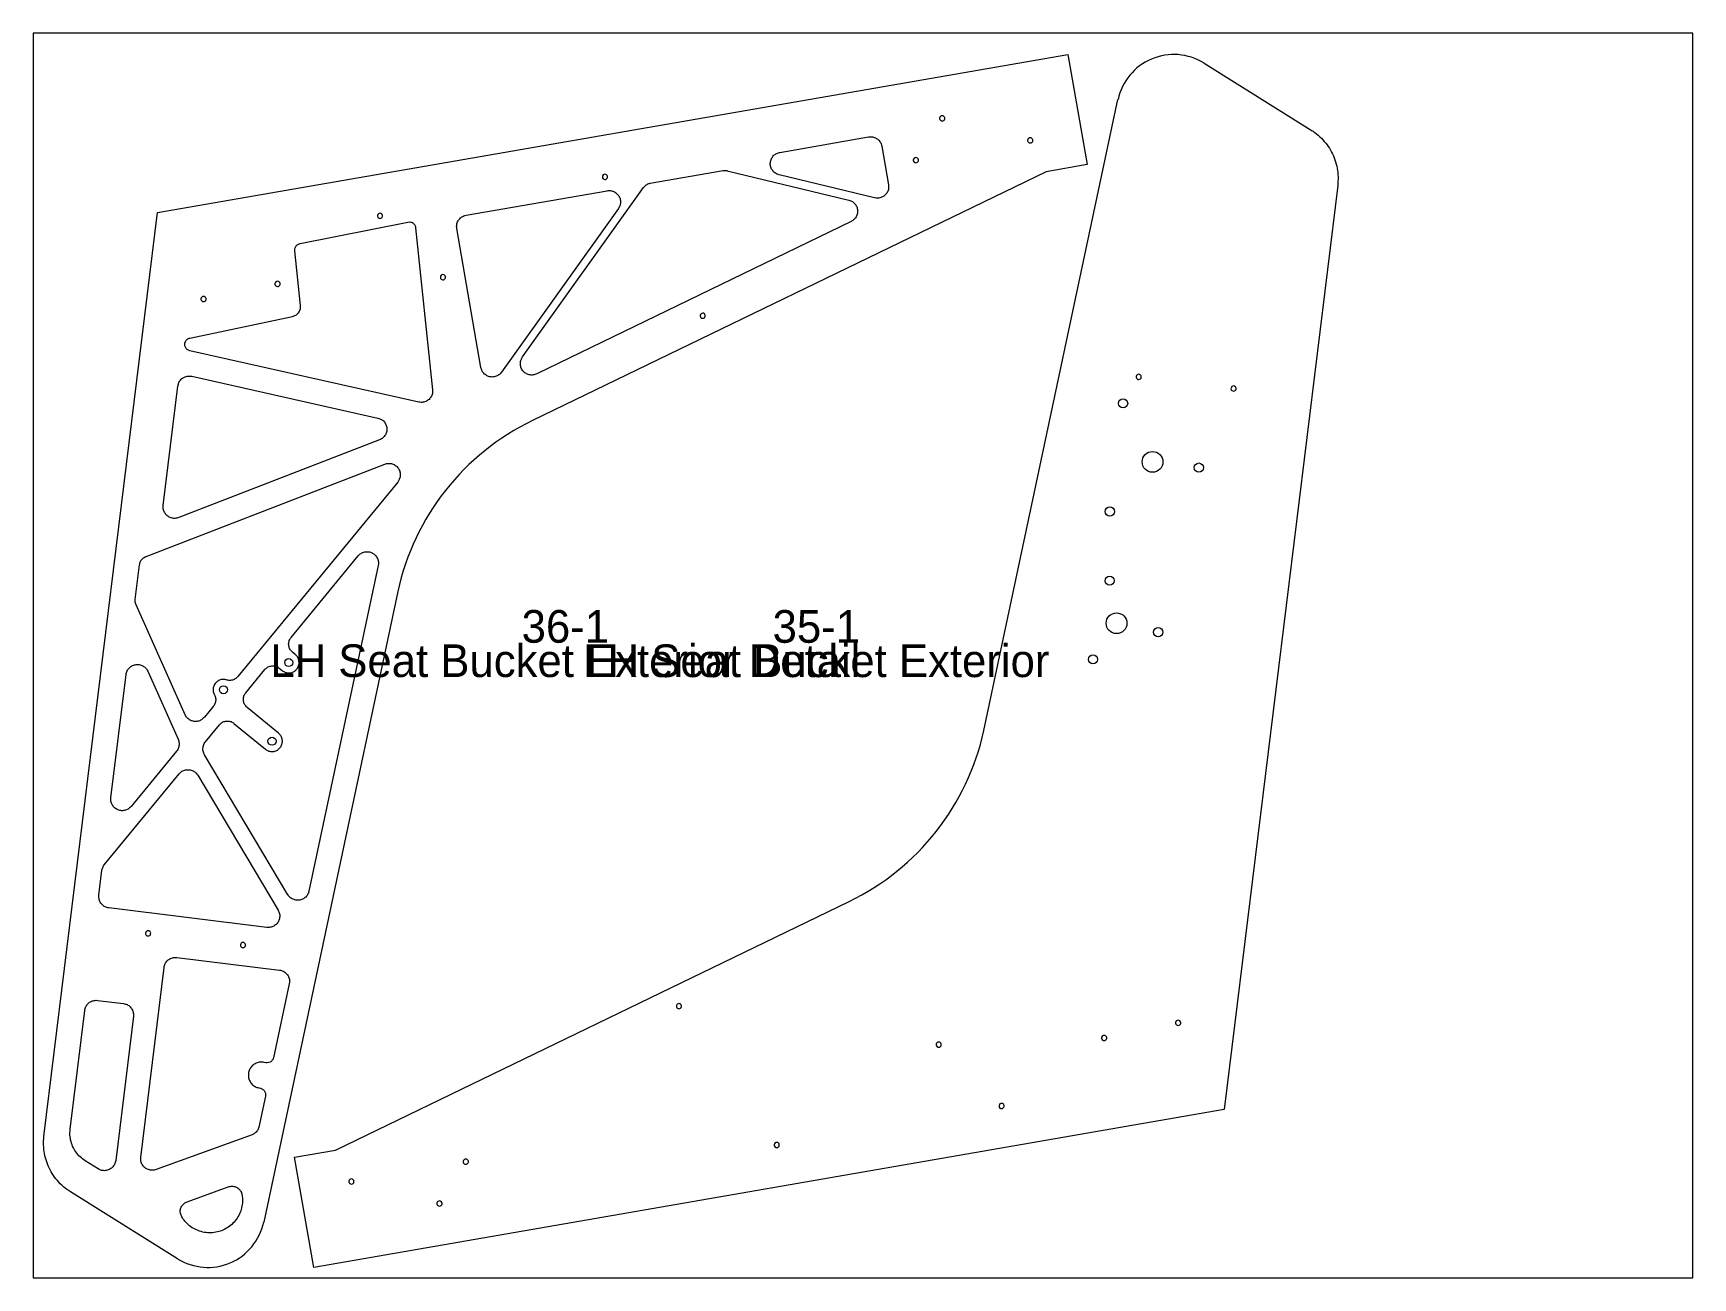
# Model space of a CAD drawing. Extents: x 0 to 40, y 0 to 30.
import ezdxf

# ---------------------------------------------------------------- set-up
doc = ezdxf.new("R2010")
doc.units = 0

msp = doc.modelspace()

# ---------------------------------------------------------------- linework, layer by layer
at = {"layer": 'Cut', "color": 5, "linetype": 'CONTINUOUS', "lineweight": 0}
for p, q in [((2.995, 25.681), (24.94, 29.487)), ((24.94, 29.487), (25.401, 26.831)), ((28.22, 29.278), (30.805, 27.663)), ((22.914, 13.192), (26.146, 28.398)), ((17.994, 27.126), (20.135, 27.499)), ((20.454, 27.275), (20.616, 26.347)), ((25.401, 26.831), (24.415, 26.66)), ((24.415, 26.66), (12.033, 20.664)), ((14.873, 26.384), (16.627, 26.689)), ((16.729, 26.686), (19.66, 25.978)), ((20.279, 26.032), (17.977, 26.587)), ((10.433, 25.611), (13.833, 26.203)), ((11.793, 22.196), (14.712, 26.283)), ((31.441, 26.329), (28.706, 4.056)), ((0.26, 3.408), (2.995, 25.681)), ((14.105, 25.771), (11.288, 21.828)), ((6.432, 24.928), (9.029, 25.448)), ((9.217, 25.31), (9.627, 21.406)), ((10.792, 21.941), (10.209, 25.292)), ((19.716, 25.463), (12.137, 21.788)), ((6.444, 23.44), (6.306, 24.757)), ((3.778, 22.652), (6.247, 23.169)), ((9.293, 21.108), (3.776, 22.344)), ((3.821, 21.729), (8.308, 20.724)), ((3.134, 18.614), (3.487, 21.494)), ((8.348, 20.198), (3.507, 18.323)), ((2.719, 17.385), (8.473, 19.613)), ((8.785, 19.181), (4.932, 14.491)), ((6.214, 15.432), (7.832, 17.401)), ((2.459, 16.353), (2.561, 17.182)), ((8.314, 17.169), (6.646, 9.319)), ((8.787, 16.546), (5.555, 1.339)), ((3.661, 13.572), (2.479, 16.22)), ((6.317, 15.024), (6.249, 15.08)), ((1.872, 11.568), (2.237, 14.541)), ((2.762, 14.62), (3.493, 12.981)), ((5.122, 14.102), (5.579, 14.659)), ((5.931, 14.694), (6, 14.637)), ((4.341, 13.773), (4.125, 13.51)), ((5.914, 13.128), (5.156, 13.75)), ((4.153, 12.923), (4.487, 13.33)), ((4.839, 13.364), (5.597, 12.741)), ((3.455, 12.694), (2.358, 11.359)), ((6.14, 9.235), (4.129, 12.607)), ((1.713, 9.954), (3.515, 12.147)), ((3.965, 12.114), (5.904, 8.861)), ((1.584, 9.222), (1.658, 9.825)), ((5.634, 8.447), (1.824, 8.915)), ((7.285, 3.077), (19.667, 9.073)), ((3.462, 7.722), (5.936, 7.418)), ((2.593, 2.902), (3.155, 7.482)), ((6.172, 7.087), (5.793, 5.306)), ((0.891, 3.584), (1.243, 6.447)), ((1.55, 6.687), (2.175, 6.61)), ((2.415, 6.303), (1.988, 2.825)), ((5.606, 5.185), (5.568, 5.193)), ((5.437, 4.577), (5.475, 4.569)), ((5.597, 4.382), (5.437, 3.632)), ((28.706, 4.056), (6.761, 0.25)), ((5.278, 3.449), (2.96, 2.609)), ((1.569, 2.624), (1.256, 2.82)), ((6.3, 2.906), (7.285, 3.077)), ((6.761, 0.25), (6.3, 2.906)), ((3.481, 0.459), (0.896, 2.074)), ((3.71, 1.834), (4.703, 2.194))]:
    msp.add_line(p, q, dxfattribs=at)
for centre, radius in [((26.269, 21.077), 0.11), ((26.978, 19.667), 0.25), ((28.094, 19.53), 0.11), ((25.949, 18.471), 0.11), ((25.945, 16.803), 0.11), ((26.111, 15.777), 0.25), ((27.115, 15.563), 0.11), ((6.159, 14.83), 0.0967), ((25.542, 14.907), 0.11), ((4.586, 14.174), 0.0967), ((5.756, 12.934), 0.0967)]:
    msp.add_circle(centre, radius, dxfattribs=at)
for centre, radius, start, end in [((27.491, 28.112), 1.375, 58, 168), ((14.649, 15.264), 6, 115.8387, 167.6649), ((17.052, 14.473), 6, 295.8387, 347.6649), ((4.21, 1.625), 1.375, 238, 348)]:
    msp.add_arc(centre, radius, start, end, dxfattribs=at)
for points, knots in [([(21.847, 27.954), (21.849, 27.969), (21.863, 27.997), (21.907, 28.015), (21.952, 27.999), (21.976, 27.958), (21.967, 27.911), (21.929, 27.882), (21.882, 27.884), (21.85, 27.915), (21.845, 27.942), (21.847, 27.954)], [0, 0, 0, 0, 0.113505, 0.22701, 0.340514, 0.454019, 0.567524, 0.681029, 0.794534, 0.908038, 1, 1, 1, 1]), ([(30.805, 27.663), (30.833, 27.644), (30.92, 27.587), (31.051, 27.473), (31.188, 27.315), (31.298, 27.138), (31.381, 26.947), (31.434, 26.745), (31.457, 26.537), (31.446, 26.398), (31.441, 26.329)], [0, 0, 0, 0, 0.065956, 0.199391, 0.332826, 0.466261, 0.599696, 0.73313, 0.866565, 1, 1, 1, 1]), ([(20.135, 27.499), (20.166, 27.501), (20.229, 27.506), (20.318, 27.473), (20.392, 27.414), (20.437, 27.344), (20.449, 27.294), (20.454, 27.275)], [0, 0, 0, 0, 0.21539, 0.43078, 0.64617, 0.86156, 1, 1, 1, 1]), ([(23.968, 27.425), (23.97, 27.439), (23.985, 27.467), (24.029, 27.485), (24.074, 27.469), (24.098, 27.428), (24.089, 27.381), (24.051, 27.352), (24.004, 27.354), (23.971, 27.385), (23.967, 27.413), (23.968, 27.425)], [0, 0, 0, 0, 0.113505, 0.22701, 0.340514, 0.454019, 0.567524, 0.681029, 0.794534, 0.908038, 1, 1, 1, 1]), ([(17.977, 26.587), (17.947, 26.597), (17.888, 26.618), (17.819, 26.684), (17.774, 26.767), (17.76, 26.86), (17.778, 26.953), (17.826, 27.035), (17.898, 27.096), (17.959, 27.12), (17.992, 27.126), (17.994, 27.126)], [0, 0, 0, 0, 0.123855, 0.24771, 0.371566, 0.495421, 0.619276, 0.743131, 0.866987, 0.990842, 1, 1, 1, 1]), ([(21.212, 26.946), (21.214, 26.961), (21.228, 26.989), (21.272, 27.007), (21.317, 26.991), (21.341, 26.95), (21.332, 26.903), (21.294, 26.874), (21.247, 26.876), (21.215, 26.907), (21.21, 26.935), (21.212, 26.946)], [0, 0, 0, 0, 0.113505, 0.22701, 0.340514, 0.454019, 0.567524, 0.681029, 0.794534, 0.908038, 1, 1, 1, 1]), ([(13.718, 26.545), (13.72, 26.559), (13.734, 26.587), (13.779, 26.605), (13.824, 26.589), (13.847, 26.548), (13.838, 26.501), (13.801, 26.472), (13.753, 26.474), (13.721, 26.505), (13.717, 26.533), (13.718, 26.545)], [0, 0, 0, 0, 0.113505, 0.22701, 0.340514, 0.454019, 0.567524, 0.681029, 0.794534, 0.908038, 1, 1, 1, 1]), ([(16.627, 26.689), (16.657, 26.691), (16.691, 26.694), (16.724, 26.687), (16.729, 26.686)], [0, 0, 0, 0, 0.868469, 1, 1, 1, 1]), ([(13.833, 26.203), (13.865, 26.205), (13.927, 26.21), (14.017, 26.177), (14.09, 26.118), (14.141, 26.038), (14.161, 25.946), (14.151, 25.851), (14.12, 25.798), (14.105, 25.771)], [0, 0, 0, 0, 0.143211, 0.286422, 0.429633, 0.572845, 0.716056, 0.859267, 1, 1, 1, 1]), ([(14.712, 26.283), (14.732, 26.305), (14.771, 26.349), (14.833, 26.376), (14.867, 26.382), (14.873, 26.384)], [0, 0, 0, 0, 0.45648, 0.912959, 1, 1, 1, 1]), ([(20.616, 26.347), (20.618, 26.316), (20.622, 26.253), (20.59, 26.164), (20.531, 26.09), (20.451, 26.04), (20.363, 26.019), (20.306, 26.027), (20.279, 26.032)], [0, 0, 0, 0, 0.17093, 0.34186, 0.51279, 0.68372, 0.85465, 1, 1, 1, 1]), ([(8.299, 25.605), (8.301, 25.619), (8.315, 25.648), (8.36, 25.665), (8.404, 25.649), (8.428, 25.608), (8.419, 25.562), (8.382, 25.532), (8.334, 25.535), (8.302, 25.565), (8.297, 25.593), (8.299, 25.605)], [0, 0, 0, 0, 0.113505, 0.22701, 0.340514, 0.454019, 0.567524, 0.681029, 0.794534, 0.908038, 1, 1, 1, 1]), ([(10.209, 25.292), (10.207, 25.324), (10.202, 25.386), (10.235, 25.476), (10.294, 25.549), (10.364, 25.595), (10.414, 25.606), (10.433, 25.611)], [0, 0, 0, 0, 0.2153899, 0.4307798, 0.6461697, 0.8615596, 1, 1, 1, 1]), ([(19.66, 25.978), (19.69, 25.968), (19.749, 25.948), (19.818, 25.882), (19.862, 25.799), (19.876, 25.705), (19.859, 25.612), (19.811, 25.53), (19.757, 25.484), (19.723, 25.466), (19.716, 25.463)], [0, 0, 0, 0, 0.137938, 0.275875, 0.413813, 0.551751, 0.689688, 0.827626, 0.965564, 1, 1, 1, 1]), ([(9.029, 25.448), (9.053, 25.45), (9.1, 25.453), (9.165, 25.418), (9.206, 25.366), (9.214, 25.327), (9.217, 25.31)], [0, 0, 0, 0, 0.26913, 0.53826, 0.807391, 1, 1, 1, 1]), ([(6.306, 24.757), (6.307, 24.78), (6.308, 24.828), (6.349, 24.889), (6.395, 24.919), (6.425, 24.926), (6.432, 24.928)], [0, 0, 0, 0, 0.3030594, 0.6061187, 0.9091781, 1, 1, 1, 1]), ([(5.828, 23.965), (5.83, 23.98), (5.844, 24.008), (5.888, 24.025), (5.933, 24.01), (5.957, 23.969), (5.948, 23.922), (5.91, 23.893), (5.863, 23.895), (5.831, 23.926), (5.826, 23.953), (5.828, 23.965)], [0, 0, 0, 0, 0.113505, 0.22701, 0.340514, 0.454019, 0.567524, 0.681029, 0.794534, 0.908038, 1, 1, 1, 1]), ([(9.813, 24.126), (9.815, 24.14), (9.83, 24.168), (9.874, 24.186), (9.919, 24.17), (9.942, 24.129), (9.933, 24.082), (9.896, 24.053), (9.849, 24.055), (9.816, 24.086), (9.812, 24.114), (9.813, 24.126)], [0, 0, 0, 0, 0.113505, 0.22701, 0.340514, 0.454019, 0.567524, 0.681029, 0.794534, 0.908038, 1, 1, 1, 1]), ([(4.042, 23.599), (4.044, 23.614), (4.058, 23.642), (4.103, 23.659), (4.147, 23.644), (4.171, 23.603), (4.162, 23.556), (4.125, 23.527), (4.077, 23.529), (4.045, 23.56), (4.04, 23.587), (4.042, 23.599)], [0, 0, 0, 0, 0.113505, 0.22701, 0.340514, 0.454019, 0.567524, 0.681029, 0.794534, 0.908038, 1, 1, 1, 1]), ([(6.247, 23.169), (6.275, 23.178), (6.332, 23.197), (6.399, 23.259), (6.44, 23.339), (6.448, 23.403), (6.445, 23.436), (6.444, 23.44)], [0, 0, 0, 0, 0.241909, 0.483818, 0.725727, 0.967636, 1, 1, 1, 1]), ([(16.076, 23.197), (16.078, 23.212), (16.092, 23.24), (16.136, 23.257), (16.181, 23.242), (16.205, 23.201), (16.196, 23.154), (16.158, 23.125), (16.111, 23.127), (16.079, 23.158), (16.074, 23.185), (16.076, 23.197)], [0, 0, 0, 0, 0.113505, 0.22701, 0.340514, 0.454019, 0.567524, 0.681029, 0.794534, 0.908038, 1, 1, 1, 1]), ([(3.776, 22.344), (3.754, 22.352), (3.709, 22.369), (3.664, 22.427), (3.648, 22.497), (3.663, 22.568), (3.708, 22.624), (3.753, 22.646), (3.777, 22.652), (3.778, 22.652)], [0, 0, 0, 0, 0.165074, 0.330148, 0.495222, 0.660296, 0.825371, 0.990445, 1, 1, 1, 1]), ([(12.137, 21.788), (12.108, 21.777), (12.049, 21.755), (11.954, 21.762), (11.867, 21.798), (11.797, 21.861), (11.751, 21.945), (11.736, 22.038), (11.751, 22.126), (11.78, 22.174), (11.793, 22.196)], [0, 0, 0, 0, 0.128058, 0.256117, 0.384175, 0.512234, 0.640292, 0.768351, 0.896409, 1, 1, 1, 1]), ([(3.487, 21.494), (3.494, 21.524), (3.508, 21.585), (3.565, 21.661), (3.643, 21.715), (3.732, 21.74), (3.792, 21.733), (3.821, 21.729)], [0, 0, 0, 0, 0.202769, 0.405538, 0.608308, 0.811077, 1, 1, 1, 1]), ([(11.288, 21.828), (11.267, 21.804), (11.226, 21.757), (11.139, 21.718), (11.046, 21.708), (10.953, 21.73), (10.874, 21.781), (10.816, 21.854), (10.8, 21.912), (10.792, 21.941)], [0, 0, 0, 0, 0.1440758, 0.2881515, 0.4322273, 0.576303, 0.7203788, 0.8644546, 1, 1, 1, 1]), ([(26.707, 21.708), (26.705, 21.693), (26.691, 21.665), (26.646, 21.647), (26.601, 21.663), (26.578, 21.704), (26.587, 21.751), (26.624, 21.78), (26.672, 21.778), (26.704, 21.747), (26.708, 21.72), (26.707, 21.708)], [0, 0, 0, 0, 0.113505, 0.22701, 0.340514, 0.454019, 0.567524, 0.681029, 0.794534, 0.908038, 1, 1, 1, 1]), ([(9.627, 21.406), (9.628, 21.375), (9.628, 21.312), (9.589, 21.225), (9.526, 21.155), (9.442, 21.111), (9.361, 21.097), (9.311, 21.105), (9.293, 21.108)], [0, 0, 0, 0, 0.178466, 0.356931, 0.535397, 0.713863, 0.892329, 1, 1, 1, 1]), ([(28.993, 21.427), (28.991, 21.412), (28.977, 21.384), (28.932, 21.367), (28.887, 21.382), (28.864, 21.424), (28.873, 21.47), (28.91, 21.5), (28.958, 21.497), (28.99, 21.466), (28.994, 21.439), (28.993, 21.427)], [0, 0, 0, 0, 0.113505, 0.22701, 0.340514, 0.454019, 0.567524, 0.681029, 0.794534, 0.908038, 1, 1, 1, 1]), ([(8.308, 20.724), (8.338, 20.714), (8.397, 20.694), (8.468, 20.63), (8.513, 20.547), (8.529, 20.454), (8.513, 20.36), (8.466, 20.278), (8.406, 20.224), (8.363, 20.205), (8.348, 20.198)], [0, 0, 0, 0, 0.132607, 0.265213, 0.39782, 0.530427, 0.663034, 0.79564, 0.928247, 1, 1, 1, 1]), ([(8.473, 19.613), (8.503, 19.621), (8.563, 19.638), (8.657, 19.623), (8.741, 19.58), (8.806, 19.511), (8.845, 19.425), (8.852, 19.331), (8.83, 19.245), (8.799, 19.2), (8.785, 19.181)], [0, 0, 0, 0, 0.128764, 0.257529, 0.386293, 0.515058, 0.643822, 0.772587, 0.901351, 1, 1, 1, 1]), ([(3.507, 18.323), (3.476, 18.315), (3.416, 18.298), (3.322, 18.313), (3.238, 18.356), (3.173, 18.425), (3.135, 18.511), (3.129, 18.577), (3.133, 18.611), (3.134, 18.614)], [0, 0, 0, 0, 0.164101, 0.328203, 0.492304, 0.656405, 0.820506, 0.984608, 1, 1, 1, 1]), ([(2.561, 17.182), (2.568, 17.211), (2.581, 17.269), (2.638, 17.341), (2.69, 17.374), (2.718, 17.385), (2.719, 17.385)], [0, 0, 0, 0, 0.3293058, 0.6586115, 0.9879173, 1, 1, 1, 1]), ([(7.832, 17.401), (7.854, 17.423), (7.898, 17.467), (7.988, 17.501), (8.082, 17.504), (8.172, 17.476), (8.248, 17.42), (8.301, 17.341), (8.325, 17.253), (8.318, 17.195), (8.314, 17.169)], [0, 0, 0, 0, 0.127073, 0.254146, 0.38122, 0.508293, 0.635366, 0.762439, 0.889512, 1, 1, 1, 1]), ([(2.479, 16.22), (2.469, 16.249), (2.455, 16.292), (2.458, 16.337), (2.459, 16.353)], [0, 0, 0, 0, 0.655053, 1, 1, 1, 1]), ([(6.249, 15.08), (6.228, 15.101), (6.186, 15.144), (6.156, 15.23), (6.156, 15.319), (6.182, 15.388), (6.207, 15.422), (6.214, 15.432)], [0, 0, 0, 0, 0.226168, 0.452335, 0.678503, 0.904671, 1, 1, 1, 1]), ([(6, 14.637), (6.025, 14.621), (6.074, 14.588), (6.165, 14.575), (6.253, 14.593), (6.33, 14.641), (6.385, 14.712), (6.412, 14.798), (6.407, 14.888), (6.374, 14.968), (6.335, 15.006), (6.317, 15.024)], [0, 0, 0, 0, 0.113114, 0.226228, 0.339341, 0.452455, 0.565569, 0.678683, 0.791797, 0.90491, 1, 1, 1, 1]), ([(2.237, 14.541), (2.244, 14.572), (2.257, 14.633), (2.315, 14.709), (2.392, 14.763), (2.484, 14.787), (2.578, 14.78), (2.665, 14.742), (2.728, 14.685), (2.752, 14.639), (2.762, 14.62)], [0, 0, 0, 0, 0.130162, 0.260325, 0.390487, 0.52065, 0.650812, 0.780975, 0.911137, 1, 1, 1, 1]), ([(4.662, 14.412), (4.633, 14.418), (4.575, 14.43), (4.486, 14.409), (4.411, 14.36), (4.357, 14.287), (4.332, 14.201), (4.337, 14.118), (4.358, 14.072), (4.367, 14.053)], [0, 0, 0, 0, 0.148821, 0.297642, 0.446463, 0.595284, 0.744106, 0.892927, 1, 1, 1, 1]), ([(4.932, 14.491), (4.91, 14.47), (4.868, 14.428), (4.782, 14.399), (4.711, 14.398), (4.672, 14.409), (4.662, 14.412)], [0, 0, 0, 0, 0.297577, 0.595155, 0.892732, 1, 1, 1, 1]), ([(5.579, 14.659), (5.6, 14.68), (5.643, 14.722), (5.729, 14.752), (5.819, 14.751), (5.888, 14.726), (5.921, 14.701), (5.931, 14.694)], [0, 0, 0, 0, 0.226168, 0.452335, 0.678503, 0.904671, 1, 1, 1, 1]), ([(4.367, 14.053), (4.379, 14.025), (4.402, 13.971), (4.398, 13.88), (4.372, 13.813), (4.348, 13.781), (4.341, 13.773)], [0, 0, 0, 0, 0.297577, 0.595155, 0.892732, 1, 1, 1, 1]), ([(5.156, 13.75), (5.135, 13.772), (5.093, 13.814), (5.064, 13.9), (5.064, 13.99), (5.089, 14.059), (5.114, 14.092), (5.122, 14.102)], [0, 0, 0, 0, 0.226168, 0.452335, 0.678503, 0.904671, 1, 1, 1, 1]), ([(4.125, 13.51), (4.103, 13.488), (4.059, 13.444), (3.969, 13.41), (3.875, 13.406), (3.785, 13.434), (3.709, 13.491), (3.673, 13.544), (3.661, 13.572), (3.661, 13.572)], [0, 0, 0, 0, 0.166396, 0.332792, 0.499188, 0.665584, 0.831979, 0.998375, 1, 1, 1, 1]), ([(4.487, 13.33), (4.508, 13.351), (4.55, 13.393), (4.637, 13.422), (4.726, 13.422), (4.795, 13.397), (4.829, 13.372), (4.839, 13.364)], [0, 0, 0, 0, 0.226168, 0.452335, 0.678503, 0.904671, 1, 1, 1, 1]), ([(3.493, 12.981), (3.503, 12.951), (3.523, 12.892), (3.513, 12.797), (3.484, 12.732), (3.46, 12.7), (3.455, 12.694)], [0, 0, 0, 0, 0.305496, 0.610993, 0.916489, 1, 1, 1, 1]), ([(4.129, 12.607), (4.116, 12.635), (4.089, 12.692), (4.088, 12.787), (4.112, 12.867), (4.141, 12.908), (4.153, 12.923)], [0, 0, 0, 0, 0.276047, 0.552094, 0.828141, 1, 1, 1, 1]), ([(5.597, 12.741), (5.622, 12.725), (5.671, 12.692), (5.762, 12.679), (5.85, 12.697), (5.927, 12.745), (5.982, 12.816), (6.009, 12.902), (6.004, 12.992), (5.971, 13.072), (5.932, 13.11), (5.914, 13.128)], [0, 0, 0, 0, 0.113114, 0.226228, 0.339341, 0.452455, 0.565569, 0.678683, 0.791797, 0.90491, 1, 1, 1, 1]), ([(3.515, 12.147), (3.537, 12.169), (3.582, 12.214), (3.671, 12.247), (3.765, 12.251), (3.855, 12.223), (3.924, 12.173), (3.953, 12.131), (3.965, 12.114)], [0, 0, 0, 0, 0.176588, 0.353176, 0.529763, 0.706351, 0.882939, 1, 1, 1, 1]), ([(2.358, 11.359), (2.336, 11.337), (2.292, 11.293), (2.202, 11.26), (2.108, 11.256), (2.018, 11.284), (1.942, 11.341), (1.889, 11.419), (1.868, 11.499), (1.871, 11.549), (1.872, 11.568)], [0, 0, 0, 0, 0.131364, 0.262727, 0.394091, 0.525454, 0.656818, 0.788181, 0.919545, 1, 1, 1, 1]), ([(1.658, 9.825), (1.664, 9.855), (1.674, 9.901), (1.702, 9.94), (1.713, 9.954)], [0, 0, 0, 0, 0.6275125, 1, 1, 1, 1]), ([(1.824, 8.915), (1.793, 8.921), (1.732, 8.935), (1.656, 8.993), (1.603, 9.07), (1.58, 9.151), (1.583, 9.202), (1.584, 9.222)], [0, 0, 0, 0, 0.21539, 0.43078, 0.64617, 0.86156, 1, 1, 1, 1]), ([(6.646, 9.319), (6.637, 9.289), (6.618, 9.23), (6.554, 9.159), (6.472, 9.112), (6.378, 9.095), (6.285, 9.111), (6.202, 9.156), (6.158, 9.205), (6.141, 9.233), (6.14, 9.235)], [0, 0, 0, 0, 0.141345, 0.28269, 0.424035, 0.56538, 0.706725, 0.848069, 0.989414, 1, 1, 1, 1]), ([(5.904, 8.861), (5.917, 8.833), (5.944, 8.777), (5.945, 8.681), (5.917, 8.591), (5.86, 8.515), (5.781, 8.464), (5.702, 8.442), (5.652, 8.446), (5.634, 8.447)], [0, 0, 0, 0, 0.151693, 0.303385, 0.455078, 0.60677, 0.758463, 0.910156, 1, 1, 1, 1]), ([(2.708, 8.31), (2.71, 8.325), (2.724, 8.353), (2.768, 8.371), (2.813, 8.355), (2.837, 8.314), (2.828, 8.267), (2.791, 8.238), (2.743, 8.24), (2.711, 8.271), (2.706, 8.298), (2.708, 8.31)], [0, 0, 0, 0, 0.113505, 0.22701, 0.340514, 0.454019, 0.567524, 0.681029, 0.794534, 0.908038, 1, 1, 1, 1]), ([(4.994, 8.029), (4.996, 8.044), (5.01, 8.072), (5.054, 8.09), (5.099, 8.074), (5.123, 8.033), (5.114, 7.986), (5.076, 7.957), (5.029, 7.959), (4.997, 7.99), (4.992, 8.018), (4.994, 8.029)], [0, 0, 0, 0, 0.113505, 0.22701, 0.340514, 0.454019, 0.567524, 0.681029, 0.794534, 0.908038, 1, 1, 1, 1]), ([(3.155, 7.482), (3.162, 7.512), (3.175, 7.573), (3.233, 7.65), (3.31, 7.703), (3.391, 7.726), (3.442, 7.723), (3.462, 7.722)], [0, 0, 0, 0, 0.21539, 0.43078, 0.64617, 0.86156, 1, 1, 1, 1]), ([(5.936, 7.418), (5.966, 7.411), (6.027, 7.397), (6.103, 7.34), (6.157, 7.263), (6.182, 7.174), (6.175, 7.115), (6.172, 7.087)], [0, 0, 0, 0, 0.204099, 0.408197, 0.612296, 0.816395, 1, 1, 1, 1]), ([(1.243, 6.447), (1.25, 6.478), (1.264, 6.539), (1.321, 6.615), (1.398, 6.668), (1.479, 6.691), (1.53, 6.688), (1.55, 6.687)], [0, 0, 0, 0, 0.21539, 0.43078, 0.64617, 0.86156, 1, 1, 1, 1]), ([(2.175, 6.61), (2.206, 6.604), (2.267, 6.59), (2.343, 6.532), (2.396, 6.455), (2.419, 6.374), (2.416, 6.323), (2.415, 6.303)], [0, 0, 0, 0, 0.2153899, 0.4307798, 0.6461697, 0.8615596, 1, 1, 1, 1]), ([(15.625, 6.54), (15.623, 6.525), (15.609, 6.497), (15.564, 6.48), (15.52, 6.495), (15.496, 6.537), (15.505, 6.583), (15.542, 6.613), (15.59, 6.61), (15.622, 6.579), (15.627, 6.552), (15.625, 6.54)], [0, 0, 0, 0, 0.113505, 0.22701, 0.340514, 0.454019, 0.567524, 0.681029, 0.794534, 0.908038, 1, 1, 1, 1]), ([(27.659, 6.138), (27.657, 6.124), (27.642, 6.095), (27.598, 6.078), (27.553, 6.093), (27.53, 6.135), (27.539, 6.181), (27.576, 6.211), (27.624, 6.208), (27.656, 6.177), (27.66, 6.15), (27.659, 6.138)], [0, 0, 0, 0, 0.113505, 0.22701, 0.340514, 0.454019, 0.567524, 0.681029, 0.794534, 0.908038, 1, 1, 1, 1]), ([(21.887, 5.612), (21.886, 5.597), (21.871, 5.569), (21.827, 5.551), (21.782, 5.567), (21.758, 5.608), (21.767, 5.655), (21.805, 5.684), (21.852, 5.682), (21.884, 5.651), (21.889, 5.624), (21.887, 5.612)], [0, 0, 0, 0, 0.113505, 0.22701, 0.340514, 0.454019, 0.567524, 0.681029, 0.794534, 0.908038, 1, 1, 1, 1]), ([(25.873, 5.772), (25.871, 5.758), (25.857, 5.729), (25.812, 5.712), (25.768, 5.727), (25.744, 5.769), (25.753, 5.815), (25.79, 5.845), (25.838, 5.842), (25.87, 5.811), (25.875, 5.784), (25.873, 5.772)], [0, 0, 0, 0, 0.113505, 0.22701, 0.340514, 0.454019, 0.567524, 0.681029, 0.794534, 0.908038, 1, 1, 1, 1]), ([(5.793, 5.306), (5.785, 5.284), (5.769, 5.239), (5.712, 5.194), (5.653, 5.178), (5.618, 5.183), (5.606, 5.185)], [0, 0, 0, 0, 0.285044, 0.570088, 0.855132, 1, 1, 1, 1]), ([(5.568, 5.193), (5.535, 5.197), (5.468, 5.205), (5.371, 5.176), (5.286, 5.121), (5.223, 5.042), (5.188, 4.948), (5.184, 4.847), (5.212, 4.75), (5.268, 4.666), (5.346, 4.604), (5.407, 4.586), (5.437, 4.577)], [0, 0, 0, 0, 0.100758, 0.201516, 0.302274, 0.403031, 0.503789, 0.604547, 0.705305, 0.806063, 0.906821, 1, 1, 1, 1]), ([(5.475, 4.569), (5.498, 4.561), (5.542, 4.545), (5.588, 4.487), (5.603, 4.429), (5.598, 4.394), (5.597, 4.382)], [0, 0, 0, 0, 0.285044, 0.570088, 0.855132, 1, 1, 1, 1]), ([(23.402, 4.133), (23.4, 4.118), (23.385, 4.09), (23.341, 4.072), (23.296, 4.088), (23.273, 4.129), (23.282, 4.176), (23.319, 4.205), (23.367, 4.203), (23.399, 4.172), (23.403, 4.144), (23.402, 4.133)], [0, 0, 0, 0, 0.113505, 0.22701, 0.340514, 0.454019, 0.567524, 0.681029, 0.794534, 0.908038, 1, 1, 1, 1]), ([(5.437, 3.632), (5.428, 3.604), (5.41, 3.547), (5.35, 3.483), (5.301, 3.46), (5.278, 3.449)], [0, 0, 0, 0, 0.350425, 0.700851, 1, 1, 1, 1]), ([(0.896, 2.074), (0.867, 2.093), (0.781, 2.15), (0.649, 2.264), (0.513, 2.422), (0.402, 2.599), (0.32, 2.791), (0.267, 2.992), (0.244, 3.2), (0.254, 3.339), (0.26, 3.408)], [0, 0, 0, 0, 0.065956, 0.199391, 0.332826, 0.466261, 0.599696, 0.73313, 0.866565, 1, 1, 1, 1]), ([(1.256, 2.82), (1.213, 2.85), (1.127, 2.911), (1.024, 3.033), (0.946, 3.17), (0.898, 3.321), (0.881, 3.461), (0.889, 3.549), (0.891, 3.584)], [0, 0, 0, 0, 0.176349, 0.352698, 0.529047, 0.705396, 0.881745, 1, 1, 1, 1]), ([(17.983, 3.193), (17.981, 3.178), (17.966, 3.15), (17.922, 3.132), (17.877, 3.148), (17.854, 3.189), (17.863, 3.236), (17.9, 3.265), (17.948, 3.263), (17.98, 3.232), (17.984, 3.205), (17.983, 3.193)], [0, 0, 0, 0, 0.113505, 0.22701, 0.340514, 0.454019, 0.567524, 0.681029, 0.794534, 0.908038, 1, 1, 1, 1]), ([(1.988, 2.825), (1.981, 2.794), (1.968, 2.733), (1.91, 2.657), (1.833, 2.603), (1.741, 2.579), (1.648, 2.584), (1.595, 2.611), (1.569, 2.624)], [0, 0, 0, 0, 0.168615, 0.337229, 0.505844, 0.674458, 0.843073, 1, 1, 1, 1]), ([(2.96, 2.609), (2.93, 2.601), (2.869, 2.586), (2.775, 2.603), (2.692, 2.648), (2.629, 2.718), (2.592, 2.805), (2.589, 2.869), (2.593, 2.901), (2.593, 2.902)], [0, 0, 0, 0, 0.1658669, 0.3317338, 0.4976007, 0.6634676, 0.8293345, 0.9952014, 1, 1, 1, 1]), ([(10.489, 2.791), (10.487, 2.776), (10.473, 2.748), (10.428, 2.73), (10.384, 2.746), (10.36, 2.787), (10.369, 2.834), (10.406, 2.863), (10.454, 2.861), (10.486, 2.83), (10.491, 2.803), (10.489, 2.791)], [0, 0, 0, 0, 0.113505, 0.22701, 0.340514, 0.454019, 0.567524, 0.681029, 0.794534, 0.908038, 1, 1, 1, 1]), ([(4.703, 2.194), (4.732, 2.201), (4.79, 2.215), (4.88, 2.197), (4.956, 2.151), (5.013, 2.082), (5.028, 2.026), (5.035, 1.999)], [0, 0, 0, 0, 0.2023, 0.404599, 0.606899, 0.809198, 1, 1, 1, 1]), ([(7.732, 2.313), (7.73, 2.298), (7.716, 2.27), (7.672, 2.252), (7.627, 2.268), (7.603, 2.309), (7.612, 2.356), (7.65, 2.385), (7.697, 2.383), (7.729, 2.352), (7.734, 2.325), (7.732, 2.313)], [0, 0, 0, 0, 0.113505, 0.22701, 0.340514, 0.454019, 0.567524, 0.681029, 0.794534, 0.908038, 1, 1, 1, 1]), ([(3.58, 1.472), (3.568, 1.499), (3.543, 1.553), (3.544, 1.644), (3.576, 1.728), (3.633, 1.797), (3.685, 1.822), (3.71, 1.834)], [0, 0, 0, 0, 0.2023, 0.404599, 0.606899, 0.809198, 1, 1, 1, 1]), ([(5.035, 1.999), (5.041, 1.947), (5.052, 1.842), (5.028, 1.685), (4.976, 1.536), (4.895, 1.4), (4.788, 1.283), (4.66, 1.189), (4.516, 1.123), (4.362, 1.086), (4.204, 1.081), (4.048, 1.108), (3.9, 1.165), (3.767, 1.25), (3.658, 1.354), (3.605, 1.435), (3.58, 1.472)], [0, 0, 0, 0, 0.072233, 0.144467, 0.2167, 0.288933, 0.361167, 0.4334, 0.505633, 0.577867, 0.6501, 0.722334, 0.794567, 0.8668, 0.939034, 1, 1, 1, 1]), ([(9.854, 1.783), (9.852, 1.768), (9.838, 1.74), (9.793, 1.723), (9.749, 1.738), (9.725, 1.779), (9.734, 1.826), (9.771, 1.855), (9.819, 1.853), (9.851, 1.822), (9.856, 1.795), (9.854, 1.783)], [0, 0, 0, 0, 0.113505, 0.22701, 0.340514, 0.454019, 0.567524, 0.681029, 0.794534, 0.908038, 1, 1, 1, 1])]:
    msp.add_open_spline(points, degree=3, knots=knots, dxfattribs=at)
at = {"layer": 'Sheet', "color": 0, "linetype": 'CONTINUOUS', "lineweight": 0}
for p, q in [((40, 30), (0, 30)), ((0, 30), (0, 0)), ((40, 0), (40, 30)), ((0, 0), (40, 0))]:
    msp.add_line(p, q, dxfattribs=at)

# ---------------------------------------------------------------- texts
at = {"layer": 'PartID', "color": 30, "linetype": 'CONTINUOUS', "lineweight": 0, "char_height": 0.7874, "attachment_point": 5}
for s, insert in [('LH Seat Bucket Exterior Detail', (12.826, 14.869)), ('LH Seat Bucket Exterior', (18.875, 14.868))]:
    msp.add_mtext(s, dxfattribs=dict(at, insert=insert))
at = {"layer": 'PartIndex', "color": 30, "linetype": 'CONTINUOUS', "lineweight": 0, "char_height": 0.7874, "attachment_point": 5}
for s, insert in [('36-1', (12.826, 15.696)), ('35-1', (18.875, 15.695))]:
    msp.add_mtext(s, dxfattribs=dict(at, insert=insert))

doc.saveas('drawing.dxf')
